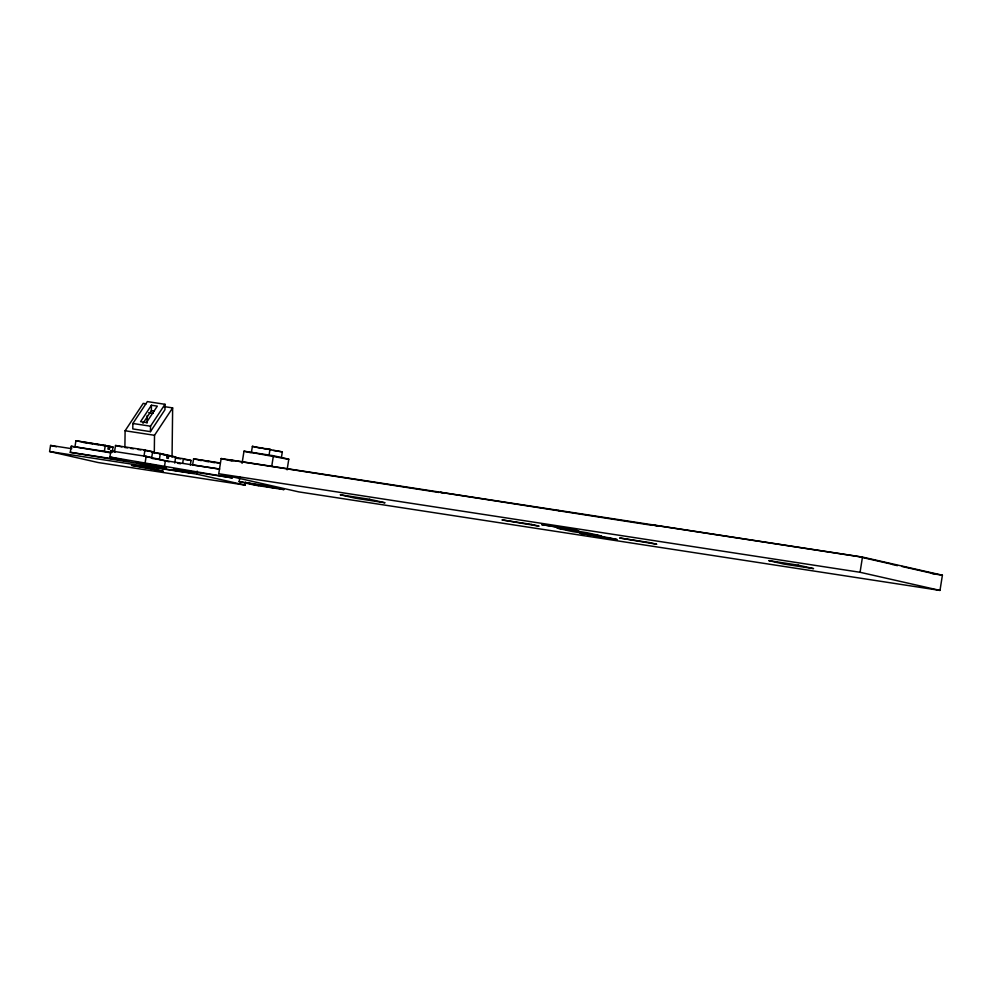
<?xml version="1.0" encoding="UTF-8"?>
<svg xmlns="http://www.w3.org/2000/svg" width="992" height="992" viewBox="0 0 992 992"><rect width="100%" height="100%" fill="white"/><g stroke="black" fill="none" stroke-linecap="round" stroke-linejoin="round"><path stroke-width="1.49" d="M124.893 447.392L125.104 430.764L143.22 403.384L146.171 403.831M132.866 423.485L132.792 428.928L150.449 431.644L164.945 409.733L165.007 404.302L147.362 401.586L132.866 423.485L150.511 426.2L165.007 404.302M147.101 423.076L147.2 415.499M150.449 431.644L150.511 426.2M142.997 423.299L151.367 410.663L151.429 405.232L157.319 406.137L146.444 422.555L140.554 421.662L151.429 405.232M154.293 453.418L154.516 435.29L172.645 407.898L163.816 406.546M172.05 457.25L172.645 407.898M245.669 482.075L245.185 485.113L98.096 462.52L49.6 451.521L50.567 445.433L71.796 448.694M219.691 469.067L165.379 460.722L146.159 456.357L110.856 450.938L109.901 457.014L232.475 477.933L173.637 468.894L192.845 473.246L157.542 467.827L138.334 463.462L70.271 452.327L71.238 446.251L111.972 452.513M75.913 440.795L109.938 446.363L109.455 449.401L107.917 449.054L108.401 446.016L75.913 440.795L74.946 446.884L110.769 452.848M104.358 451.397L105.326 445.321M112.294 451.62L113.014 447.057L109.938 446.363M114.564 451.558L115.531 445.482L144.956 449.996L152.632 451.744L151.677 457.82L143.989 456.084L144.956 449.996M145.192 462.433L146.159 456.357M169.136 461.788L159.352 459.569L160.32 453.493L151.565 452.253M164.412 466.798L165.379 460.722M161.349 454.15L168.776 455.402L168.293 458.44L166.755 458.093L167.239 455.055L160.32 453.493M174.728 463.053L175.696 456.977L168.776 455.402M182.652 463.276L183.384 458.713L174.555 457.362M190.34 465.025L191.059 460.462L183.384 458.713M220.063 462.954L193.576 458.874L192.622 464.963L219.096 469.03M245.185 485.113L196.689 474.114L197.172 471.076M218.748 473.742L221.154 458.54L862.47 557.082L942.4 575.211L939.994 590.414L298.679 491.871L218.748 473.742L860.064 572.285L939.994 590.414M239.171 481.604L268.596 486.117L283.96 489.614L254.547 485.088L239.171 481.604L239.903 477.04M242.06 463.363L243.995 451.199L273.408 455.725L288.784 459.209L287.097 469.848M252.377 446.375L251.41 452.451L281.356 457.957L282.323 451.881L252.377 446.375L259.21 447.925M269.068 455.167L270.022 449.091M271.721 466.364L273.408 455.725M860.064 572.285L862.47 557.082M151.367 410.663L154.306 411.122M148.701 412.684L153.115 413.366M273.494 450.517L282.323 451.881M125.104 430.764L154.516 435.29M282.894 458.304L288.784 459.209M124.682 447.454L127.633 447.9M130.572 448.359L133.511 448.806M137.925 449.488L140.864 449.934M143.815 450.393L152.632 451.744M220.261 463.314L193.576 458.874M83.601 442.544L86.54 442.99M89.478 443.449L92.417 443.895M95.368 444.354L98.307 444.8M102.722 445.482L113.014 447.057M205.679 461.305L208.618 461.751M211.569 462.21L214.508 462.656M166.867 455.613L175.696 456.977M931.934 573.5L934.985 573.959L901.902 566.457M936.274 574.269L942.4 575.211M176.353 458.205L180.767 458.874M183.706 459.333L191.059 460.462M151.999 458.44L159.352 459.569M177.618 463.276L180.631 463.735M70.271 452.327L129.109 461.367L109.901 457.014M49.6 451.521L196.689 474.114M891.2 564.039L858.117 556.524L652.19 524.892L658.204 526.256M892.329 564.498L897.45 565.663M769.866 542.971L770.635 543.145M652.327 525.351L440.386 492.342L444.9 493.359M558.05 510.421L558.818 510.595M265.682 448.533L270.952 449.723M259.792 447.628L265.062 448.818M439.01 492.454L228.569 459.792L233.083 460.821M243.995 451.199L250.976 452.786M346.245 477.871L347.014 478.045M221.154 458.54L231.706 460.933M199.218 460.164L201.264 460.623M155.98 452.935L160.01 453.852M162.886 454.497L168.268 455.725M115.531 445.482L121.942 446.933M276.545 488.362L246.599 482.856L258.887 485.646M110.856 450.938L115.295 451.943M71.238 446.251L73.867 446.846M50.567 445.433L56.445 446.772M571.02 529.108L541.607 524.582L578.708 530.856L571.02 529.108M154.045 465.087L136.4 462.384L166.346 467.877L154.045 465.087M369.656 499.286L340.231 494.772L355.607 498.257L385.02 502.783L369.656 499.286M586.396 532.592L556.971 528.079L572.347 531.563L601.76 536.077L586.396 532.592M798.2 565.142L768.788 560.616L784.151 564.113L813.576 568.627L798.2 565.142M531.402 524.421L501.977 519.907L539.078 526.169L531.402 524.421M649.066 542.512L619.653 537.986L656.754 544.248L649.066 542.512M609.448 537.825L580.035 533.299L617.136 539.574L609.448 537.825M149.122 468.063L131.465 465.347L163.32 471.287L149.122 468.063"/></g></svg>
